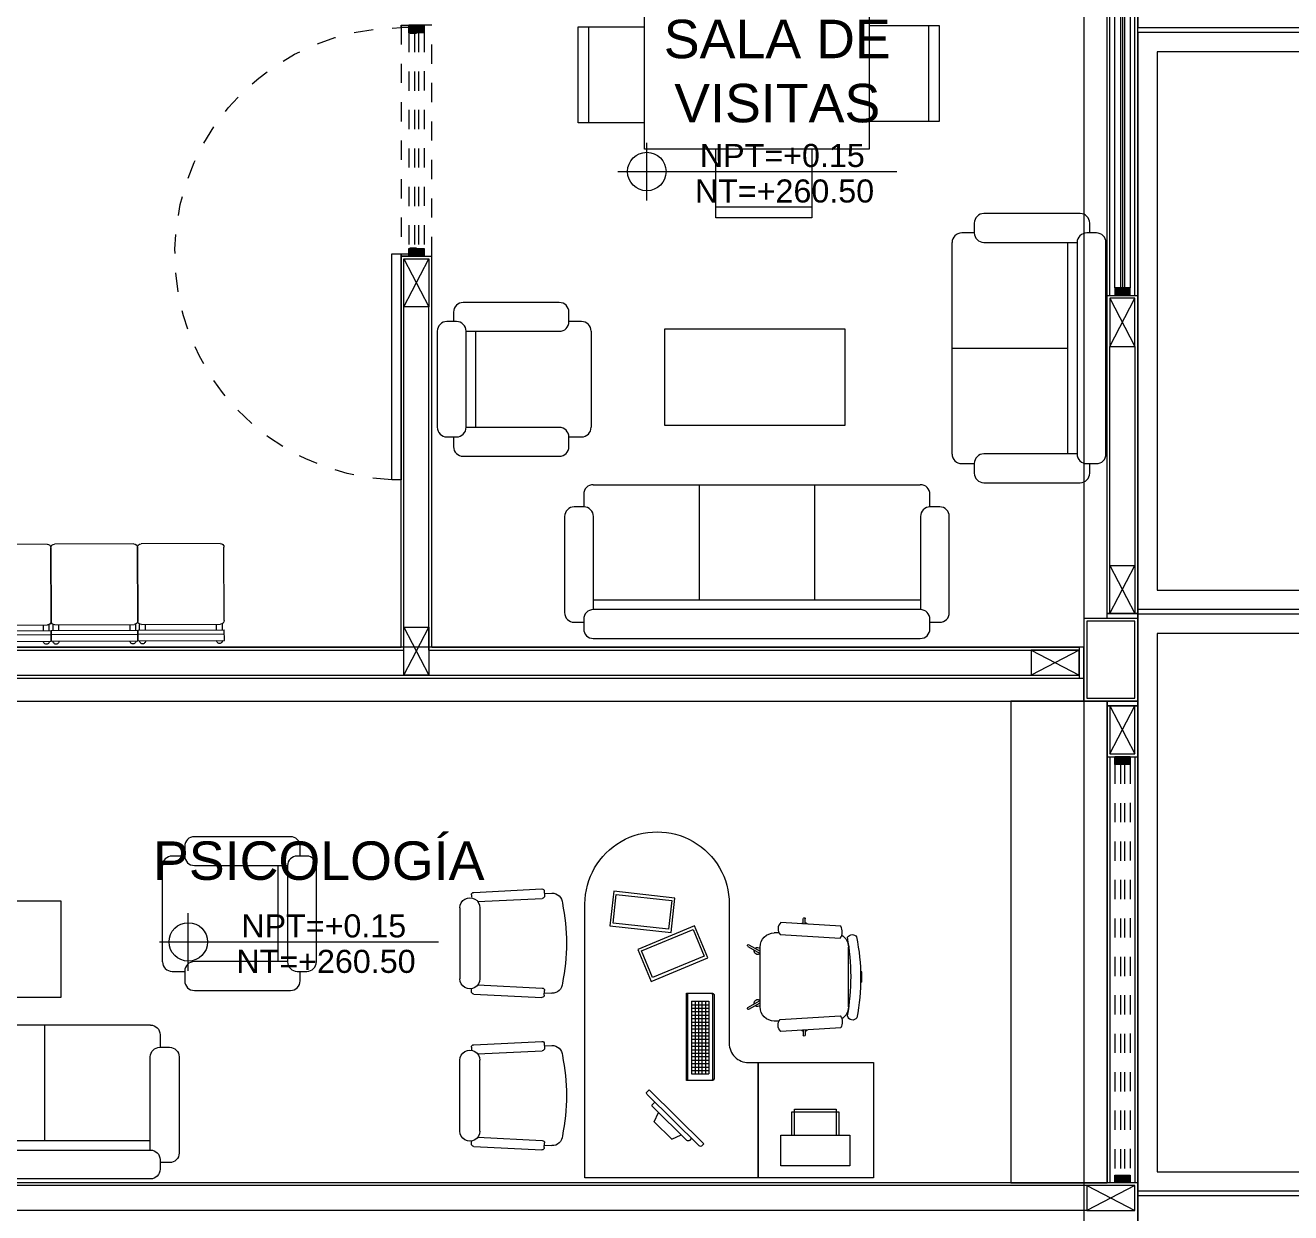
# Model space of a CAD drawing. Header units: metres. Extents: x 349075 to 349285, y 9281902 to 9282050.
# Drawn here: x 349115.81 to 349122.38, y 9281940.28 to 9281946.46 of the extents above; entities that cross this region are included whole.
import ezdxf

# ---------------------------------------------------------------- set-up
doc = ezdxf.new("R2010")
doc.units = ezdxf.units.M
doc.header["$LTSCALE"] = 0.25
for name, pattern in [('01 nivel$0$HIDDEN2', [0.1875, 0.125, -0.0625]), ('ACAD_ISO03W100', [30, 12, -18]), ('DASHED2', [0.762, 0.635, -0.127]), ('HIDDEN', [0.375, 0.25, -0.125])]:
    doc.linetypes.add(name, pattern=pattern)
doc.layers.add('0_VANOS', color=30, linetype='Continuous', lineweight=9)
doc.layers.add('ARQ-FONDO', color=253, linetype='CONTINUOUS', lineweight=9)
doc.styles.add('Arial_1', font='arial.ttf', dxfattribs={"height": 0.15})

# ---------------------------------------------------------------- blocks, each defined once
blk = doc.blocks.new('JUNTA VEREDA')
at = {"layer": 'ARQ-FONDO'}
blk.add_lwpolyline([(-0.0133, 1.2), (0.0121, 1.2), (0.0121, 0), (-0.0133, 0)], close=True, dxfattribs=at)
blk = doc.blocks.new('VEREDAAAAA')
at = {"layer": 'ARQ-FONDO'}
for points in [[(-1.2, -1.2254), (-1.2, -3.527), (0, -3.527), (0, -1.2254)], [(-1.2, -3.5524), (-1.2, -6.5524), (0, -6.5524), (0, -3.5524)], [(-1.1, -3.6524), (-1.1, -6.4524), (-0.1, -6.4524), (-0.1, -3.6524)], [(-1.2, -6.5778), (-1.2, -9.5778), (0, -9.5778), (0, -6.5778)], [(-1.1, -6.6778), (-1.1, -9.4778), (-0.1, -9.4778), (-0.1, -6.6778)], [(-1.2, -9.6032), (-1.2, -12.6032), (0, -12.6032), (0, -9.6032)]]:
    blk.add_lwpolyline(points, close=True, dxfattribs=at)
at = {"layer": 'ARQ-FONDO', "rotation": 270}
for p in [(-1.2, -3.5403), (-1.2, -6.5657), (-1.2, -9.5911)]:
    blk.add_blockref('JUNTA VEREDA', p, dxfattribs=at)
blk = doc.blocks.new('CIRUGIA opc7$0$escritorio consulta')
at = {"layer": 'ARQ-FONDO', "lineweight": 0}
for p, q in [((1.0178, -0.0601), (1.0178, -0.067)), ((1.0178, -0.0601), (1.0723, -0.0601)), ((1.0723, -0.0601), (1.0723, -0.0673)), ((0.8894, -0.1305), (1.167, -0.1305)), ((1.0723, -0.1305), (1.2007, -0.1305)), ((0.7699, -0.3545), (0.7424, -0.3545)), ((0.7692, -0.3652), (0.7424, -0.3652)), ((1.3202, -0.3545), (1.3477, -0.3545)), ((1.3209, -0.3652), (1.3477, -0.3652)), ((0.8157, -0.4911), (0.8157, -0.5155)), ((1.2744, -0.4911), (1.2744, -0.5155)), ((0.8772, -0.6474), (0.9108, -0.5893)), ((0.8865, -0.6527), (0.9231, -0.5893)), ((0.8894, -0.5893), (1.2007, -0.5893)), ((1.2036, -0.6527), (1.167, -0.5893)), ((1.2129, -0.6474), (1.1793, -0.5893)), ((0.9533, -0.8291), (0.5133, -0.8291)), ((0.9533, -0.8371), (0.5133, -0.8371)), ((0.167, -0.9058), (0.4333, -1.1769)), ((0.1671, -0.8917), (0.1778, -0.8812)), ((0.1778, -0.8812), (0.4581, -1.1665)), ((0.5409, -0.9456), (0.5409, -0.8556)), ((0.9189, -0.8556), (0.5409, -0.8556)), ((0.9189, -0.8736), (0.5409, -0.8736)), ((0.9189, -0.8916), (0.5409, -0.8916)), ((0.9189, -0.9096), (0.5409, -0.9096)), ((0.5589, -0.9456), (0.5589, -0.8556)), ((0.5769, -0.9456), (0.5769, -0.8556)), ((0.5949, -0.9456), (0.5949, -0.8556)), ((0.6129, -0.9456), (0.6129, -0.8556)), ((0.6309, -0.9456), (0.6309, -0.8556)), ((0.6489, -0.9456), (0.6489, -0.8556)), ((0.6669, -0.9456), (0.6669, -0.8556)), ((0.6849, -0.9456), (0.6849, -0.8556)), ((0.7029, -0.9456), (0.7029, -0.8556)), ((0.7209, -0.9456), (0.7209, -0.8556)), ((0.7389, -0.9456), (0.7389, -0.8556)), ((0.7569, -0.9456), (0.7569, -0.8556)), ((0.7749, -0.9456), (0.7749, -0.8556)), ((0.7929, -0.9456), (0.7929, -0.8556)), ((0.8109, -0.9456), (0.8109, -0.8556)), ((0.8289, -0.9456), (0.8289, -0.8556)), ((0.8469, -0.9456), (0.8469, -0.8556)), ((0.8649, -0.9456), (0.8649, -0.8556)), ((0.8829, -0.9456), (0.8829, -0.8556)), ((0.9009, -0.9456), (0.9009, -0.8556)), ((0.9189, -0.9456), (0.9189, -0.8556)), ((0.1952, -0.9702), (0.3694, -1.1476)), ((0.206, -0.9456), (0.1953, -0.9561)), ((0.9189, -0.9276), (0.5409, -0.9276)), ((0.9189, -0.9456), (0.5409, -0.9456)), ((0.2017, -1.0482), (0.2246, -1.0002)), ((0.2017, -1.0482), (0.2915, -1.1396)), ((0.2915, -1.1396), (0.3399, -1.1176)), ((0.3835, -1.1477), (0.3942, -1.1372)), ((0.4474, -1.1771), (0.4581, -1.1665)), ((0.1577, -1.7112), (0.1822, -1.71)), ((0.1699, -1.7106), (0.168, -1.6721)), ((0.6988, -1.7112), (0.6744, -1.71)), ((0.6866, -1.7106), (0.6885, -1.6721)), ((0.9501, -1.7112), (0.9746, -1.71)), ((0.9624, -1.7106), (0.9605, -1.6721)), ((1.4913, -1.7112), (1.4668, -1.71)), ((1.479, -1.7106), (1.481, -1.6721)), ((0.1638, -2.0781), (0.1461, -1.724)), ((0.2118, -2.0566), (0.195, -1.7216)), ((0.6447, -2.0566), (0.6615, -1.7216)), ((0.6927, -2.0781), (0.7104, -1.724)), ((0.9563, -2.0781), (0.9385, -1.724)), ((1.0043, -2.0566), (0.9875, -1.7216)), ((1.4372, -2.0566), (1.454, -1.7216)), ((1.4851, -2.0781), (1.5029, -1.724)), ((0.1767, -2.0897), (0.1889, -2.0891)), ((0.2437, -2.0459), (0.6128, -2.0459)), ((0.6798, -2.0897), (0.6656, -2.089)), ((0.9691, -2.0897), (0.9834, -2.089)), ((1.4052, -2.0459), (1.0362, -2.0459)), ((1.4723, -2.0897), (1.4601, -2.0891)), ((0.2437, -2.15), (0.6128, -2.15)), ((1.4052, -2.15), (1.0362, -2.15))]:
    blk.add_line(p, q, dxfattribs=at)
for points in [[(0, 0), (0, -0.6), (0.6, -0.6), (0.6, 0)], [(0.2222, -0.1223), (0.0622, -0.1223), (0.0622, -0.4823), (0.2222, -0.4823)], [(1.1449, -0.8608), (1.3112, -0.9297), (1.1887, -1.2253), (1.0224, -1.1564)], [(1.042, -1.1483), (1.1806, -1.2057), (1.2916, -0.9378), (1.1531, -0.8804)], [(1.277, -1.0519), (1.4559, -1.0323), (1.4907, -1.3504), (1.3118, -1.37)], [(1.3251, -1.3534), (1.4742, -1.3371), (1.4426, -1.0488), (1.2935, -1.0652)]]:
    blk.add_lwpolyline(points, close=True, dxfattribs=at)
for points in [[(0.8331, -0.086, 0.667091), (0.8428, -0.135, -0.088922), (1.2524, -0.135, 0.527589), (1.2532, -0.0878, 0.095477)], [(0.8439, -0.1726, 0.281793), (0.7814, -0.1696), (0.762, -0.4812, 0.418015), (0.8243, -0.4851)], [(1.2462, -0.1726, -0.281793), (1.3087, -0.1696), (1.3281, -0.4812, -0.418015), (1.2657, -0.4851)], [(0, -0.6), (0, -1.5), (1.425, -1.5, 1), (1.425, -0.75), (0.7, -0.75, -0.414214), (0.6, -0.65), (0.6, -0.6)]]:
    blk.add_lwpolyline(points, format="xyb", close=True, dxfattribs=at)
for points in [[(0.2222, -0.1783), (0.3422, -0.1783), (0.3422, -0.4263), (0.2222, -0.4263)], [(0.2222, -0.4103), (0.3582, -0.4103), (0.3582, -0.1943), (0.2222, -0.1943)], [(0.5062, -0.8362), (0.5062, -0.9648), (0.9604, -0.9648), (0.9604, -0.8362)], [(0.5062, -0.9648), (0.5062, -0.9727), (0.9604, -0.9727), (0.9604, -0.9648)]]:
    blk.add_lwpolyline(points, dxfattribs=at)
for centre, radius, start, end in [((0.8894, -0.2042), 0.0737, 90, 147.60084), ((1.2007, -0.2042), 0.0737, 32.39916, 90), ((0.7424, -0.3599), 0.00535, 90, 270), ((0.779, -0.3599), 0.0182, 117.8828, 162.89536), ((0.779, -0.3599), 0.0182, 197.10464, 234.96453), ((1.311, -0.3599), 0.0182, 17.10464, 62.1172), ((1.311, -0.3599), 0.0182, 305.03547, 342.89536), ((1.3477, -0.3599), 0.00535, 270, 90), ((0.8894, -0.5155), 0.0737, 180, 270), ((1.2007, -0.5155), 0.0737, 270, 0), ((0.9093, -0.6024), 0.0183, 133.91635, 223.04786), ((0.9093, -0.6024), 0.0183, 256.99983, 43.04786), ((1.1808, -0.6024), 0.0183, 136.95214, 283.00017), ((1.1808, -0.6024), 0.0183, 316.95214, 46.08365), ((0.8819, -0.65), 0.00535, 150.02384, 330.02384), ((1.2082, -0.65), 0.00535, 209.97616, 29.97616), ((0.5133, -0.8362), 0.00708, 90, 180), ((0.5133, -0.8442), 0.00708, 90, 180), ((0.9533, -0.8362), 0.00708, 0, 90), ((0.9533, -0.8442), 0.00708, 0, 90), ((0.1741, -0.8988), 0.01, 134.4845, 224.4845), ((0.2023, -0.9632), 0.01, 134.4845, 224.4845), ((0.3765, -1.1406), 0.01, 224.4845, 314.4845), ((0.4404, -1.1699), 0.01, 224.4845, 314.4845), ((0.22, -1.6695), 0.0521, 90.26883, 182.8714), ((0.4283, -2.613), 1.0171, 78.17072, 101.82928), ((0.6365, -1.6695), 0.0521, 357.1286, 89.73117), ((1.0125, -1.6695), 0.0521, 90.26883, 182.8714), ((1.2207, -2.613), 1.0171, 78.17072, 101.82928), ((1.429, -1.6695), 0.0521, 357.1286, 89.73117), ((0.1828, -1.7222), 0.0122, 2.8714, 92.8714), ((0.6737, -1.7222), 0.0122, 87.1286, 177.1286), ((0.9752, -1.7222), 0.0122, 2.8714, 92.8714), ((1.4662, -1.7222), 0.0122, 87.1286, 177.1286), ((0.1583, -1.7234), 0.0122, 92.8714, 182.8714), ((0.6982, -1.7234), 0.0122, 357.1286, 87.1286), ((0.9508, -1.7234), 0.0122, 92.8714, 182.8714), ((1.4907, -1.7234), 0.0122, 357.1286, 87.1286), ((0.1761, -2.0775), 0.0122, 182.8714, 272.8714), ((0.2435, -2.0979), 0.0521, 89.73117, 270.26883), ((0.613, -2.0979), 0.0521, 269.73117, 90.26883), ((0.6805, -2.0775), 0.0122, 267.1286, 357.1286), ((0.9685, -2.0775), 0.0122, 182.8714, 272.8714), ((1.0359, -2.0979), 0.0521, 89.73117, 270.26883), ((1.4055, -2.0979), 0.0521, 269.73117, 90.26883), ((1.4729, -2.0775), 0.0122, 267.1286, 357.1286)]:
    blk.add_arc(centre, radius, start, end, dxfattribs=at)
blk = doc.blocks.new('00_PTA_ 01')
at = {"layer": 'ARQ-FONDO'}
for points in [[(0, 0), (0.035, 0), (0.035, 0.025), (0.01, 0.025), (0.01, 0.065), (0, 0.065)], [(1, 0), (1, 0.065), (0.99, 0.065), (0.99, 0.025), (0.965, 0.025), (0.965, 0)], [(1.97, 0.105), (0.99, 0.105), (0.99, 0.065), (1.97, 0.065)]]:
    blk.add_lwpolyline(points, close=True, dxfattribs=at)
at = {"layer": 'ARQ-FONDO', "linetype": 'ACAD_ISO03W100', "ltscale": 0.01}
blk.add_arc((0.9904, 0.0646), 0.9804, 2.3621, 179.9762, dxfattribs=at)
at = {"layer": 'ARQ-FONDO', "linetype": 'HIDDEN', "ltscale": 0.25}
blk.add_arc((0.99, 0.065), 0.98, 359.9999999999994, 1.2213e-12, dxfattribs=at)
blk = doc.blocks.new('*U881')
at = {"linetype": 'Continuous', "lineweight": 0, "true_color": 0xbebebe}
for points in [[(3037.2524, 1360.5431), (3037.2124, 1360.5431), (3037.2124, 1360.4631), (3037.2524, 1360.4631)], [(3039.9124, 1360.5431), (3039.8724, 1360.5431), (3039.8724, 1360.4631), (3039.9124, 1360.4631)]]:
    blk.add_hatch(color=9, dxfattribs=at).paths.add_polyline_path(points)
at = {"layer": '0_VANOS', "linetype": 'Continuous'}
for p, q in [((3037.2524, 1360.5131), (3039.8724, 1360.5131)), ((3037.2524, 1360.5031), (3039.8724, 1360.5031)), ((3037.2524, 1360.4931), (3039.8724, 1360.4931))]:
    blk.add_line(p, q, dxfattribs=at)
for points in [[(3037.2124, 1360.5431), (3037.2124, 1360.4631), (3037.2524, 1360.4631), (3037.2524, 1360.5431)], [(3037.2524, 1360.5431), (3039.8724, 1360.5431), (3039.8724, 1360.4631), (3037.2524, 1360.4631)], [(3039.8724, 1360.5431), (3039.8724, 1360.4631), (3039.9124, 1360.4631), (3039.9124, 1360.5431)]]:
    blk.add_lwpolyline(points, close=True, dxfattribs=at)
blk = doc.blocks.new('*U1752')
at = {"linetype": 'Continuous', "true_color": 0xbebebe}
for points in [[(3032.1314, 1351.1888), (3032.1314, 1351.2688), (3032.1714, 1351.2688), (3032.1714, 1351.1888)], [(3034.3064, 1351.1888), (3034.3064, 1351.2688), (3034.3464, 1351.2688), (3034.3464, 1351.1888)]]:
    blk.add_hatch(color=9, dxfattribs=at).paths.add_polyline_path(points)
at = {"layer": '0_VANOS', "linetype": 'Continuous'}
for p, q in [((3032.1314, 1351.2688), (3032.1714, 1351.2688)), ((3032.1314, 1351.2688), (3032.1314, 1351.1888)), ((3032.1714, 1351.2688), (3032.1714, 1351.1888)), ((3034.3064, 1351.1888), (3034.3064, 1351.2688)), ((3034.3064, 1351.2688), (3034.3464, 1351.2688)), ((3034.3464, 1351.2688), (3034.3464, 1351.1888)), ((3032.1714, 1351.1888), (3032.1314, 1351.1888)), ((3034.3464, 1351.1888), (3034.3064, 1351.1888))]:
    blk.add_line(p, q, dxfattribs=at)
at = {"layer": '0_VANOS', "linetype": '01 nivel$0$HIDDEN2', "ltscale": 0.5}
for p, q in [((3032.1708, 1351.2688), (3034.3058, 1351.2688)), ((3032.1714, 1351.2388), (3034.3064, 1351.2388)), ((3032.1714, 1351.2188), (3034.3064, 1351.2188)), ((3032.1714, 1351.1888), (3034.3064, 1351.1888))]:
    blk.add_line(p, q, dxfattribs=at)
at = {"layer": '0_VANOS', "linetype": '01 nivel$0$HIDDEN2'}
blk.add_line((3034.3064, 1351.2688), (3034.3464, 1351.2688), dxfattribs=at)
blk = doc.blocks.new('A$C38A4238C')
at = {"layer": 'ARQ-FONDO', "lineweight": 0}
for p, q in [((0, 0.019), (0, 0.431)), ((0.019, 0.45), (0.401, 0.45)), ((0.4483, 0.44), (0.42, 0.44)), ((0.42, 0.431), (0.42, 0.019)), ((0.4483, 0.41), (0.42, 0.41)), ((0.4483, 0.04), (0.42, 0.04)), ((0.4483, 0.01), (0.42, 0.01)), ((0.401, 0), (0.019, 0))]:
    blk.add_line(p, q, dxfattribs=at)
for points in [[(0.505, 0.45), (0.505, 0), (0.4483, 0)], [(0.4483, 0.45), (0.505, 0.45)], [(0.4483, 0.45), (0.4483, 0)], [(0.47, 0.45), (0.47, 0)]]:
    blk.add_lwpolyline(points, dxfattribs=at)
for centre, radius, start, end in [((0.019, 0.431), 0.019, 90, 180), ((0.401, 0.431), 0.019, 0, 90), ((0.505, 0.425), 0.015, 270, 90), ((0.019, 0.019), 0.019, 180, 270), ((0.401, 0.019), 0.019, 270, 0), ((0.505, 0.025), 0.015, 270, 90)]:
    blk.add_arc(centre, radius, start, end, dxfattribs=at)
blk = doc.blocks.new('Cotas de elevación - M_Cota de elevación - Destino rellenado-517392-Nivel 1')
at = {"layer": 'ARQ-FONDO'}
for p, q in [((0, -0.0015), (0, 0.0015)), ((-0.0015, 0), (0.013, 0))]:
    blk.add_line(p, q, dxfattribs=at)
blk.add_circle((0, 0), 0.001, dxfattribs=at)
blk = doc.blocks.new('sillon de tres admi')
at = {"layer": 'ARQ-FONDO', "linetype": 'ByBlock', "lineweight": 0}
for p, q in [((1.15, 0.5), (-0.55, 0.5)), ((-0.6008, 0.4155), (-0.6508, 0.4155)), ((-0.6, 0.45), (-0.6, 0.4)), ((1.2492, 0.4155), (1.1992, 0.4155)), ((1.2, 0.4), (1.2, 0.45)), ((-0.7008, 0.3655), (-0.7008, -0.1345)), ((-0.5508, -0.1345), (-0.5508, 0.35)), ((-0.55, 0.35), (1.15, 0.35)), ((1.1492, 0.35), (1.1492, -0.1345)), ((1.2992, -0.1345), (1.2992, 0.3655)), ((-0.55, 0.3), (1.1492, 0.3)), ((0, -0.3), (0, 0.3)), ((0.6, -0.3), (0.6, 0.3)), ((-0.6508, -0.1845), (-0.6008, -0.1845)), ((-0.6, -0.1845), (-0.6, -0.25)), ((1.1992, -0.1845), (1.2492, -0.1845)), ((1.2, -0.25), (1.2, -0.1845)), ((-0.3865, -0.3), (-0.55, -0.3)), ((0.2135, -0.3), (-0.4272, -0.3)), ((0.8135, -0.3), (0.1728, -0.3)), ((1.15, -0.3), (0.7728, -0.3))]:
    blk.add_line(p, q, dxfattribs=at)
for centre, start, end in [((-0.55, 0.45), 90, 180), ((-0.55, 0.45), 90, 180), ((1.15, 0.45), 0, 90), ((-0.6508, 0.3655), 90, 180), ((-0.55, 0.4), 180, 270), ((1.15, 0.4), 270, 0), ((1.2492, 0.3655), 0, 90), ((-0.6508, -0.1345), 180, 270), ((-0.6008, -0.1345), 270, 0), ((1.1992, -0.1345), 180, 270), ((1.2492, -0.1345), 270, 0), ((-0.55, -0.25), 180, 270), ((1.15, -0.25), 270, 0)]:
    blk.add_arc(centre, 0.05, start, end, dxfattribs=at)
blk = doc.blocks.new('sillon de 1 admi')
at = {"layer": 'ARQ-FONDO', "linetype": 'ByBlock', "lineweight": 0}
for p, q in [((-0.4845, 0.6), (-0.4845, 0.55)), ((0.0655, 0.65), (-0.4345, 0.65)), ((0.1155, 0.55), (0.1155, 0.6)), ((-0.4845, 0.5492), (-0.55, 0.5492)), ((0.15, 0.5492), (0.1, 0.5492)), ((-0.6, 0.3357), (-0.6, 0.4992)), ((-0.4345, 0.5), (0.05, 0.5)), ((0, 0.4992), (0, 0)), ((0.05, 0.4992), (0.05, -0.0008)), ((0.2, -0.0008), (0.2, 0.4992)), ((-0.6, -0.0008), (-0.6, 0.3764)), ((0.05, 0), (-0.4345, 0)), ((-0.55, -0.0508), (-0.4845, -0.0508)), ((-0.4845, -0.05), (-0.4845, -0.1)), ((0.1, -0.0508), (0.15, -0.0508)), ((0.1155, -0.1), (0.1155, -0.05)), ((-0.4345, -0.15), (0.0655, -0.15))]:
    blk.add_line(p, q, dxfattribs=at)
for centre, start, end in [((-0.4345, 0.6), 90, 180), ((0.0655, 0.6), 0, 90), ((-0.55, 0.4992), 90, 180), ((-0.4345, 0.55), 180, 270), ((0.1, 0.4992), 90, 180), ((0.15, 0.4992), 0, 90), ((0.15, 0.4992), 0, 90), ((-0.55, -0.0008), 180, 270), ((-0.4345, -0.05), 90, 180), ((0.1, -0.0008), 180, 270), ((0.15, -0.0008), 270, 0), ((-0.4345, -0.1), 180, 270), ((0.0655, -0.1), 270, 0)]:
    blk.add_arc(centre, 0.05, start, end, dxfattribs=at)
blk = doc.blocks.new('A$C3DDA5EF1')
at = {"layer": 'ARQ-FONDO', "linetype": 'Continuous', "lineweight": 0}
for p, q in [((477.3, 1820.7), (977.3, 1820.7)), ((55.6, 705.3), (55.6, 1205.3)), ((1422.2, 1215.1), (1422.2, 715.1)), ((985, 55.6), (485, 55.6))]:
    blk.add_line(p, q, dxfattribs=at)
for points in [[(477.3, 1511.8), (477.3, 1876.2), (977.3, 1876.2), (977.3, 1511.8)], [(342.6, 705.3), (0, 705.3), (0, 1205.3), (342.6, 1205.3)], [(1120.4, 1215.1), (1477.8, 1215.1), (1477.8, 715.1), (1120.4, 715.1)], [(985, 345.1), (985, 0), (485, 0), (485, 345.1)]]:
    blk.add_lwpolyline(points, dxfattribs=at)
blk.add_lwpolyline([(342.6, 345.1), (342.6, 1511.8), (1120.4, 1511.8), (1120.4, 345.1)], close=True, dxfattribs=at)
blk = doc.blocks.new('mueblee salaaaa')
at = {"layer": 'ARQ-FONDO', "linetype": 'ByBlock', "lineweight": 0}
for p, q in [((1.5255, 0.601), (1.0255, 0.601)), ((0.9755, 0.551), (0.9755, 0.501)), ((1.5755, 0.501), (1.5755, 0.551)), ((0.9755, 0.5001), (0.91, 0.5001)), ((1.61, 0.5001), (1.56, 0.5001)), ((0.86, -0.6499), (0.86, 0.4501)), ((1.0255, 0.451), (1.51, 0.451)), ((1.46, 0.451), (1.46, -0.649)), ((1.51, 0.451), (1.51, -0.6499)), ((1.66, -0.6499), (1.66, 0.4507)), ((-1.1819, 0.1384), (-1.6819, 0.1384)), ((-1.7319, 0.0884), (-1.7319, 0.0384)), ((-1.1319, 0.0384), (-1.1319, 0.0884)), ((-1.7164, 0.0393), (-1.7664, 0.0393)), ((-1.0664, 0.0393), (-1.1319, 0.0393)), ((-0.6353, 0), (-0.6353, -0.5)), ((0.3047, 0), (-0.6353, 0)), ((0.3047, -0.5), (0.3047, 0)), ((-1.8164, -0.0107), (-1.8164, -0.5107)), ((-1.6664, -0.5107), (-1.6664, -0.0107)), ((-1.6664, -0.0116), (-1.1819, -0.0116)), ((-1.6164, -0.5107), (-1.6164, -0.0116)), ((-1.0164, -0.0107), (-1.0164, -0.388)), ((0.86, -0.0999), (1.46, -0.0999)), ((-1.0164, -0.3473), (-1.0164, -0.5107)), ((-1.1819, -0.5116), (-1.6664, -0.5116)), ((-0.6353, -0.5), (0.3047, -0.5)), ((-1.7664, -0.5607), (-1.7164, -0.5607)), ((-1.7319, -0.5616), (-1.7319, -0.6116)), ((-1.1319, -0.5607), (-1.0664, -0.5607)), ((-1.1319, -0.6116), (-1.1319, -0.5616)), ((1.51, -0.649), (1.0255, -0.649)), ((-1.6819, -0.6616), (-1.1819, -0.6616)), ((0.91, -0.6999), (0.9755, -0.6999)), ((0.9755, -0.699), (0.9755, -0.749)), ((1.56, -0.6999), (1.61, -0.6999)), ((1.5755, -0.749), (1.5755, -0.699)), ((-1.0053, -0.8093), (-0.628, -0.8093)), ((-0.6687, -0.8093), (-0.028, -0.8093)), ((-0.4553, -0.8093), (-0.4553, -1.4093)), ((-0.0687, -0.8093), (0.572, -0.8093)), ((0.1447, -0.8093), (0.1447, -1.4093)), ((0.5313, -0.8093), (0.6947, -0.8093)), ((1.0255, -0.799), (1.5255, -0.799)), ((-1.0553, -0.8593), (-1.0553, -0.9248)), ((0.7447, -0.9248), (0.7447, -0.8593)), ((-1.1544, -0.9748), (-1.1544, -1.4748)), ((-1.0544, -0.9248), (-1.1044, -0.9248)), ((-1.0044, -1.4593), (-1.0044, -0.9748)), ((0.6956, -0.9748), (0.6956, -1.4593)), ((0.7956, -0.9248), (0.7456, -0.9248)), ((0.8456, -1.4748), (0.8456, -0.9748)), ((0.6947, -1.4093), (-1.0044, -1.4093)), ((-1.0553, -1.5093), (-1.0553, -1.5593)), ((0.6947, -1.4593), (-1.0053, -1.4593)), ((0.7447, -1.5593), (0.7447, -1.5093)), ((-1.1044, -1.5248), (-1.0544, -1.5248)), ((0.7456, -1.5248), (0.7956, -1.5248)), ((-1.0053, -1.6093), (0.6947, -1.6093))]:
    blk.add_line(p, q, dxfattribs=at)
for centre, start, end in [((1.0255, 0.551), 90, 180), ((1.5255, 0.551), 0, 90), ((0.91, 0.4501), 90, 180), ((1.0255, 0.501), 180, 270), ((1.56, 0.4501), 90, 180), ((1.61, 0.4501), 0, 90), ((1.61, 0.4501), 0, 90), ((-1.6819, 0.0884), 90, 180), ((-1.1819, 0.0884), 0, 90), ((-1.7664, -0.0107), 90, 180), ((-1.7164, -0.0107), 0, 90), ((-1.1819, 0.0384), 270, 0), ((-1.0664, -0.0107), 0, 90), ((-1.7664, -0.5107), 180, 270), ((-1.7664, -0.5107), 180, 270), ((-1.7164, -0.5107), 270, 0), ((-1.1819, -0.5616), 0, 90), ((-1.0664, -0.5107), 270, 0), ((-1.6819, -0.6116), 180, 270), ((-1.1819, -0.6116), 270, 0), ((0.91, -0.6499), 180, 270), ((1.0255, -0.699), 90, 180), ((1.56, -0.6499), 180, 270), ((1.61, -0.6499), 270, 0), ((1.0255, -0.749), 180, 270), ((1.5255, -0.749), 270, 0), ((-1.0053, -0.8593), 90, 180), ((0.6947, -0.8593), 0, 90), ((-1.1044, -0.9748), 90, 180), ((-1.0544, -0.9748), 0, 90), ((0.7456, -0.9748), 90, 180), ((0.7956, -0.9748), 0, 90), ((-1.1044, -1.4748), 180, 270), ((-1.0053, -1.5093), 90, 180), ((0.6947, -1.5093), 0, 90), ((0.7956, -1.4748), 270, 0), ((-1.0053, -1.5593), 180, 270), ((0.6947, -1.5593), 270, 0), ((0.6947, -1.5593), 270, 0)]:
    blk.add_arc(centre, 0.05, start, end, dxfattribs=at)
blk = doc.blocks.new('*U1735')
at = {"linetype": 'Continuous', "true_color": 0xbebebe}
for points in [[(3032.1314, 1351.1888), (3032.1314, 1351.2688), (3032.1714, 1351.2688), (3032.1714, 1351.1888)], [(3033.2914, 1351.1888), (3033.2914, 1351.2688), (3033.3314, 1351.2688), (3033.3314, 1351.1888)]]:
    blk.add_hatch(color=9, dxfattribs=at).paths.add_polyline_path(points)
at = {"layer": '0_VANOS', "linetype": 'Continuous'}
for p, q in [((3032.1314, 1351.2688), (3032.1714, 1351.2688)), ((3032.1314, 1351.2688), (3032.1314, 1351.1888)), ((3032.1714, 1351.2688), (3032.1714, 1351.1888)), ((3033.2914, 1351.1888), (3033.2914, 1351.2688)), ((3033.2914, 1351.2688), (3033.3314, 1351.2688)), ((3033.3314, 1351.2688), (3033.3314, 1351.1888)), ((3032.1714, 1351.1888), (3032.1314, 1351.1888)), ((3033.3314, 1351.1888), (3033.2914, 1351.1888))]:
    blk.add_line(p, q, dxfattribs=at)
at = {"layer": '0_VANOS', "linetype": '01 nivel$0$HIDDEN2', "ltscale": 0.5}
for p, q in [((3032.1708, 1351.2688), (3033.2908, 1351.2688)), ((3032.1714, 1351.2388), (3033.2914, 1351.2388)), ((3032.1714, 1351.2188), (3033.2914, 1351.2188)), ((3032.1714, 1351.1888), (3033.2914, 1351.1888))]:
    blk.add_line(p, q, dxfattribs=at)
at = {"layer": '0_VANOS', "linetype": '01 nivel$0$HIDDEN2'}
blk.add_line((3033.2914, 1351.2688), (3033.3314, 1351.2688), dxfattribs=at)
blk = doc.blocks.new('ADMIII PLATA GG')
at = {"layer": 'ARQ-FONDO'}
for p, q in [((-0.145, -3.705), (-0.145, -1.005)), ((-0.13, -3.705), (-0.13, -1.005)), ((0, -3.705), (0, -1.005)), ((0.015, -3.705), (0.015, -1.005)), ((-3.815, -5.535), (-3.815, -3.5)), ((-3.815, -3.5), (-3.655, -3.5)), ((-3.8, -3.515), (-3.67, -3.765)), ((-3.8, -3.765), (-3.67, -3.515)), ((-3.655, -5.535), (-3.655, -3.5)), ((-0.145, -3.705), (0.015, -3.705)), ((-0.145, -5.36), (-0.145, -3.705)), ((-0.145, -3.705), (0.015, -3.705)), ((-0.13, -3.97, 684.9178), (0, -3.72, 684.9178)), ((-0.13, -3.72, 684.9178), (0, -3.97, 684.9178)), ((0.015, -3.705), (0.015, -5.36)), ((-3.8, -5.55), (-3.8, -3.765)), ((-3.67, -5.55), (-3.67, -3.765)), ((-0.13, -5.31), (-0.13, -3.97)), ((0, -3.97), (0, -5.31)), ((-0.13, -5.11), (0, -5.36)), ((-0.13, -5.36), (0, -5.11)), ((0.015, -5.36), (-0.145, -5.36)), ((-3.8, -5.43, 20.5486), (-3.67, -5.68, 20.5486)), ((-3.8, -5.68, 20.5486), (-3.67, -5.43, 20.5486)), ((-6.585, -5.535), (-3.815, -5.535)), ((-6.31, -5.55), (-3.8, -5.55)), ((-3.67, -5.55), (-0.29, -5.55)), ((-3.655, -5.535), (-0.29, -5.535)), ((-0.54, -5.55), (-0.29, -5.68)), ((-0.29, -5.55), (-0.54, -5.68)), ((-6.5823, -5.695), (-0.29, -5.695)), ((-6.31, -5.68), (-0.29, -5.68)), ((-0.13, -6.09), (0, -5.84)), ((-0.13, -5.84), (0, -6.09)), ((-0.145, -6.105), (-0.145, -8.32)), ((-0.13, -6.105), (-0.13, -8.32)), ((0, -6.105), (0, -8.32)), ((0.015, -6.105), (0.015, -8.32)), ((0.015, -8.32), (-7.315, -8.32)), ((-0.25, -8.335), (-7.05, -8.335)), ((-0.25, -8.335), (0, -8.465)), ((0, -8.335), (-0.25, -8.465)), ((0.015, -8.32), (0.015, -8.48)), ((-0.25, -8.465), (-7.05, -8.465))]:
    blk.add_line(p, q, dxfattribs=at)
at = {"layer": 'ARQ-FONDO', "ltscale": 0.7}
blk.add_lwpolyline([(0.015, -0.715), (-0.265, -0.715), (-0.265, -21.585), (0.015, -21.585)], close=True, dxfattribs=at)
at = {"layer": 'ARQ-FONDO', "linetype": 'DASHED2', "ltscale": 0.3}
blk.add_lwpolyline([(-3.655, -3.5), (-3.655, -2.3), (-3.815, -2.3), (-3.815, -3.5)], close=True, dxfattribs=at)
at = {"layer": 'ARQ-FONDO'}
for points in [[(-3.8, -3.765), (-3.8, -3.515), (-3.67, -3.515), (-3.67, -3.765)], [(-0.13, -5.36), (-0.13, -5.11), (0, -5.11), (0, -5.36)], [(-0.145, -5.385), (-0.145, -5.36), (0.015, -5.36), (0.015, -5.385)], [(-0.29, -5.55), (-0.54, -5.55), (-0.54, -5.68), (-0.29, -5.68)], [(-0.265, -5.535), (-0.29, -5.535), (-0.29, -5.695), (-0.265, -5.695)]]:
    blk.add_lwpolyline(points, close=True, dxfattribs=at)
for points, elevation in [([(-0.13, -3.72), (-0.13, -3.97), (0, -3.97), (0, -3.72)], 684.9178), ([(0.015, -5.815), (0.015, -5.385), (-0.265, -5.385), (-0.265, -5.815)], 0), ([(-3.8, -5.68), (-3.8, -5.43), (-3.67, -5.43), (-3.67, -5.68)], 20.5486), ([(0, -5.8), (0, -5.4), (-0.25, -5.4), (-0.25, -5.8)], 0), ([(-0.145, -5.815), (-0.145, -5.84), (0.015, -5.84), (0.015, -5.815)], 0), ([(-0.145, -5.84), (-0.145, -6.105), (0.015, -6.105), (0.015, -5.84)], 0), ([(-0.13, -5.84), (-0.13, -6.09), (0, -6.09), (0, -5.84)], 0), ([(0, -8.335), (-0.25, -8.335), (-0.25, -8.465), (0, -8.465)], 0)]:
    blk.add_lwpolyline(points, close=True, dxfattribs=dict(at, elevation=elevation))
at = {"layer": 'ARQ-FONDO', "ltscale": 0.7, "elevation": 0}
blk.add_lwpolyline([(-0.265, -5.815), (-0.265, -5.535), (-17.535, -5.535), (-17.535, -5.815)], close=True, dxfattribs=at)
at = {"layer": 'ARQ-FONDO', "lineweight": 0, "elevation": 0}
blk.add_lwpolyline([(-0.145, -8.32), (-0.145, -5.815), (-0.645, -5.815), (-0.645, -8.32)], close=True, dxfattribs=at)
at = {"layer": 'ARQ-FONDO', "linetype": 'ByBlock', "lineweight": 0}
blk.add_lwpolyline([(-5.5815, -6.8556), (-6.5215, -6.8556), (-6.5215, -7.3556), (-5.5815, -7.3556)], close=True, dxfattribs=at)
at = {"layer": 'ARQ-FONDO', "rotation": 270}
for name, p in [('*U881', (-1360.5681, 3036.2074)), ('*U1735', (-1354.9638, 3029.8314, -684.9178)), ('*U1752', (-1351.2938, 3026.0264))]:
    blk.add_blockref(name, p, dxfattribs=at)
at = {"layer": 'ARQ-FONDO', "linetype": 'Continuous', "xscale": 0.001, "yscale": 0.001, "zscale": 0.001, "rotation": 270}
blk.add_blockref('A$C3DDA5EF1', (-2.894, -1.8231), dxfattribs=at)
at = {"layer": 'ARQ-FONDO', "xscale": -1.199999999999817, "yscale": 1.199999999999817, "zscale": 1.199999999999817, "rotation": 90}
blk.add_blockref('00_PTA_ 01', (-3.737, -2.3), dxfattribs=at)
at = {"layer": 'ARQ-FONDO', "xscale": 99.99999999999991, "yscale": 99.99999999999991, "zscale": 99.99999999999991}
for p in [(-2.5375, -3.0605, 263.459), (-4.9213, -7.0673)]:
    blk.add_blockref('Cotas de elevación - M_Cota de elevación - Destino rellenado-517392-Nivel 1', p, dxfattribs=at)
at = {"layer": 'ARQ-FONDO', "lineweight": 5}
for name, p in [('mueblee salaaaa', (-1.8104, -3.88)), ('sillon de 1 admi', (-4.4553, -7.17))]:
    blk.add_blockref(name, p, dxfattribs=at)
at = {"layer": 'ARQ-FONDO', "extrusion": (1e-16, 0, -1), "rotation": 269.7638556901853}
for p in [(5.6359, -4.9988), (5.1859, -4.997), (4.7359, -4.9951)]:
    blk.add_blockref('A$C38A4238C', p, dxfattribs=at)
at = {"layer": 'ARQ-FONDO', "xscale": -1, "rotation": 270.0012473789152}
blk.add_blockref('CIRUGIA opc7$0$escritorio consulta', (-1.3591, -8.2949), dxfattribs=at)
at = {"layer": 'ARQ-FONDO', "lineweight": 5, "xscale": -1, "rotation": 180}
blk.add_blockref('sillon de tres admi', (-6.2681, -7.7999), dxfattribs=at)
at = {"layer": 'ARQ-FONDO', "char_height": 0.2, "width": 1.945297, "attachment_point": 1, "style": 'Arial_1'}
for s, insert in [('\\pxqc;SALA DE VISITAS', (-2.832, -2.2711, 263.459)), ('\\pxqc;PSICOLOGÍA', (-5.2158, -6.5446))]:
    blk.add_mtext(s, dxfattribs=dict(at, insert=insert))
at = {"layer": 'ARQ-FONDO', "char_height": 0.12, "width": 0.902142, "attachment_point": 1, "line_spacing_factor": 0.941778, "style": 'Arial_1'}
for s, insert in [('NPT=+0.15', (-2.2618, -2.9171, 263.459)), ('NT=+260.50', (-2.2876, -3.1017, 263.459)), ('NPT=+0.15', (-4.6456, -6.9239)), ('NT=+260.50', (-4.6714, -7.1085))]:
    blk.add_mtext(s, dxfattribs=dict(at, insert=insert))

msp = doc.modelspace()

# ---------------------------------------------------------------- block references
at = {"layer": 'ARQ-FONDO', "lineweight": 5}
for name, p in [('ADMIII PLATA GG', (349121.5748, 9281948.7594)), ('VEREDAAAAA', (349122.7898, 9281949.9744))]:
    msp.add_blockref(name, p, dxfattribs=at)

doc.saveas('drawing.dxf')
